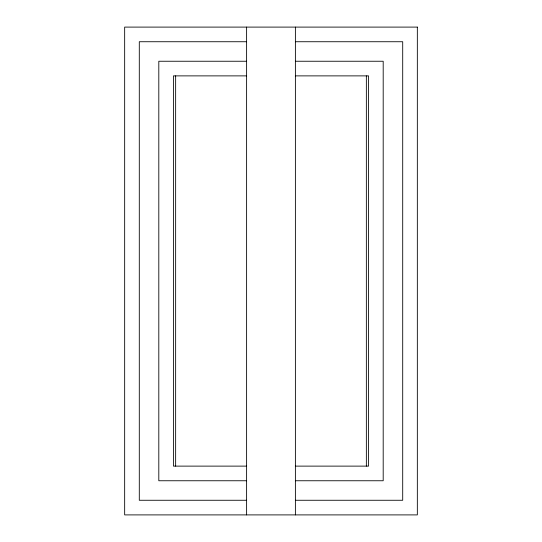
<?xml version="1.0" encoding="UTF-8"?>
<svg xmlns="http://www.w3.org/2000/svg" width="542" height="542" viewBox="0 0 542 542"><rect width="100%" height="100%" fill="white"/><g stroke="black" fill="none" stroke-linecap="round" stroke-linejoin="round"><path stroke-width="0.81" d="M246.61 41.734L139.294 41.734L139.294 500.266L246.61 500.266M295.39 41.734L402.706 41.734L402.706 500.266L295.39 500.266M246.61 61.246L158.806 61.246L158.806 480.754L246.61 480.754M295.39 61.246L383.194 61.246L383.194 480.754L295.39 480.754M246.61 75.88L173.44 75.88L173.44 466.12L246.61 466.12M295.39 75.88L368.56 75.88L368.56 466.12L295.39 466.12M366.358 75.88L366.358 466.12M295.39 27.1L295.39 514.9M246.61 27.1L246.61 514.9M175.642 75.88L175.642 466.12M417.34 27.1L124.66 27.1L124.66 514.9L417.34 514.9L417.34 27.1"/></g></svg>
